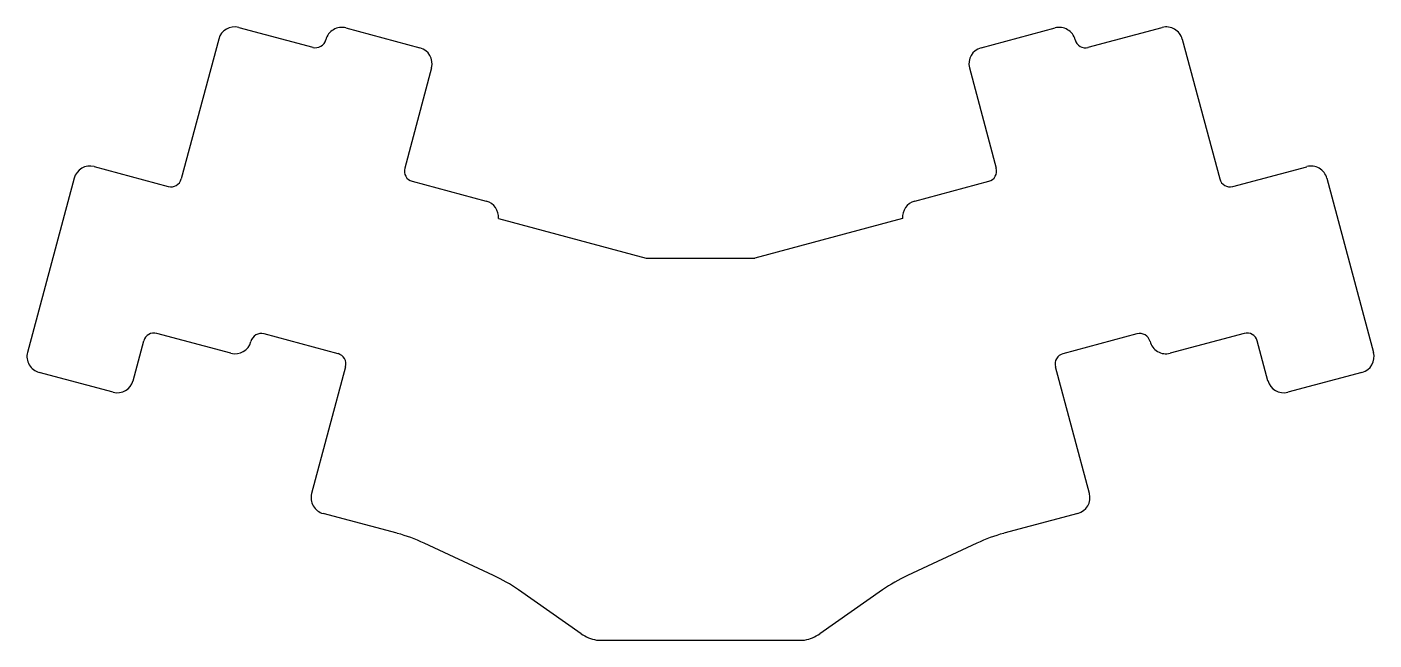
# Model space of a CAD drawing. Header units: millimetres. Extents: x 0 to 247, y -251 to -138.
import ezdxf

# ---------------------------------------------------------------- set-up
doc = ezdxf.new("R2010")
doc.units = ezdxf.units.MM
doc.layers.get('0').update_dxf_attribs({"linetype": 'CONTINUOUS'})

msp = doc.modelspace()

# ---------------------------------------------------------------- linework, layer by layer
for p, q in [((34.72, -140.45), (27.85, -166.09)), ((38.39, -138.32), (51.96, -141.96)), ((58.04, -138.41), (71.61, -142.05)), ((174.45, -142.05), (188.02, -138.41)), ((194.1, -141.96), (207.67, -138.33)), ((211.34, -140.45), (218.21, -166.09)), ((73.73, -145.72), (68.8, -164.12)), ((172.33, -145.72), (177.26, -164.13)), ((11.89, -163.83), (25.46, -167.47)), ((220.6, -167.47), (234.17, -163.84)), ((8.21, -165.95), (-0.34, -197.88)), ((70.18, -166.51), (83.75, -170.15)), ((162.31, -170.15), (175.88, -166.51)), ((237.85, -165.96), (246.4, -197.88)), ((86, -173.34), (113.05, -180.59)), ((160.06, -173.34), (133.01, -180.59)), ((113.05, -180.59), (133.01, -180.59)), ((36.94, -198.03), (23.37, -194.4)), ((56.59, -198.12), (43.02, -194.48)), ((203.04, -194.49), (189.47, -198.12)), ((222.69, -194.4), (209.12, -198.03)), ((19.03, -203.07), (20.98, -195.77)), ((227.03, -203.07), (225.08, -195.78)), ((15.35, -205.19), (1.78, -201.55)), ((57.97, -200.51), (51.74, -223.74)), ((194.32, -223.74), (188.09, -200.51)), ((244.28, -201.55), (230.71, -205.19)), ((67.43, -231.05), (53.86, -227.41)), ((192.2, -227.42), (178.63, -231.05)), ((85.11, -238.79), (72.37, -232.85)), ((173.69, -232.85), (160.95, -238.79)), ((101.17, -249.47), (89.66, -241.41)), ((156.4, -241.42), (144.89, -249.47)), ((103.94, -250.62), (142.12, -250.62))]:
    msp.add_line(p, q)
for centre, radius, start, end in [((37.62, -141.22), 3, 75, 165), ((208.44, -141.22), 3, 15, 105), ((52.47, -140.08), 1.95, 255, 345.0004), ((57.26, -141.31), 3, 75, 165.9471), ((188.8, -141.31), 3, 14.0532, 105), ((193.57, -140.12), 1.92, 194.0532, 285.9467), ((70.83, -144.95), 3, -15, 75), ((175.23, -144.95), 3, 105, 195), ((11.11, -166.73), 3, 75, 165), ((70.69, -164.63), 1.95, 165, 255), ((175.37, -164.63), 1.95, -75, 15.0001), ((234.95, -166.73), 3, 15, 105), ((25.96, -165.59), 1.95, 255.0003, 345), ((220.1, -165.59), 1.95, 195, 284.9996), ((82.96, -173.09), 3.05, -4.611, 75), ((163.1, -173.1), 3.05, 105, 184.6118), ((22.86, -196.28), 1.95, 75.0002, 165), ((42.51, -196.37), 1.95, 75, 166.451), ((203.55, -196.37), 1.95, 14.9997, 105), ((223.2, -196.28), 1.95, 15, 104.9998), ((37.72, -195.13), 3, 255, 345), ((208.34, -195.14), 3, 194.0531, 285), ((2.56, -198.65), 3, 165, 255), ((56.08, -200), 1.95, -15.0001, 75), ((189.98, -200.01), 1.95, 105, 195.0003), ((243.5, -198.66), 3, -75, 15), ((16.13, -202.29), 3, 255, 345), ((229.93, -202.29), 3, 195, 285), ((54.64, -224.52), 3, 165, 255), ((191.42, -224.52), 3, -75, 15), ((59.63, -260.18), 30.15, 65, 74.9998), ((186.43, -260.18), 30.15, 105, 115), ((72.36, -266.11), 30.15, 55, 65), ((173.7, -266.12), 30.15, 115, 125), ((105.14, -243.8), 6.92, 235, 260.0315), ((140.94, -243.82), 6.9, 279.8747, 305)]:
    msp.add_arc(centre, radius, start, end)

doc.saveas('drawing.dxf')
